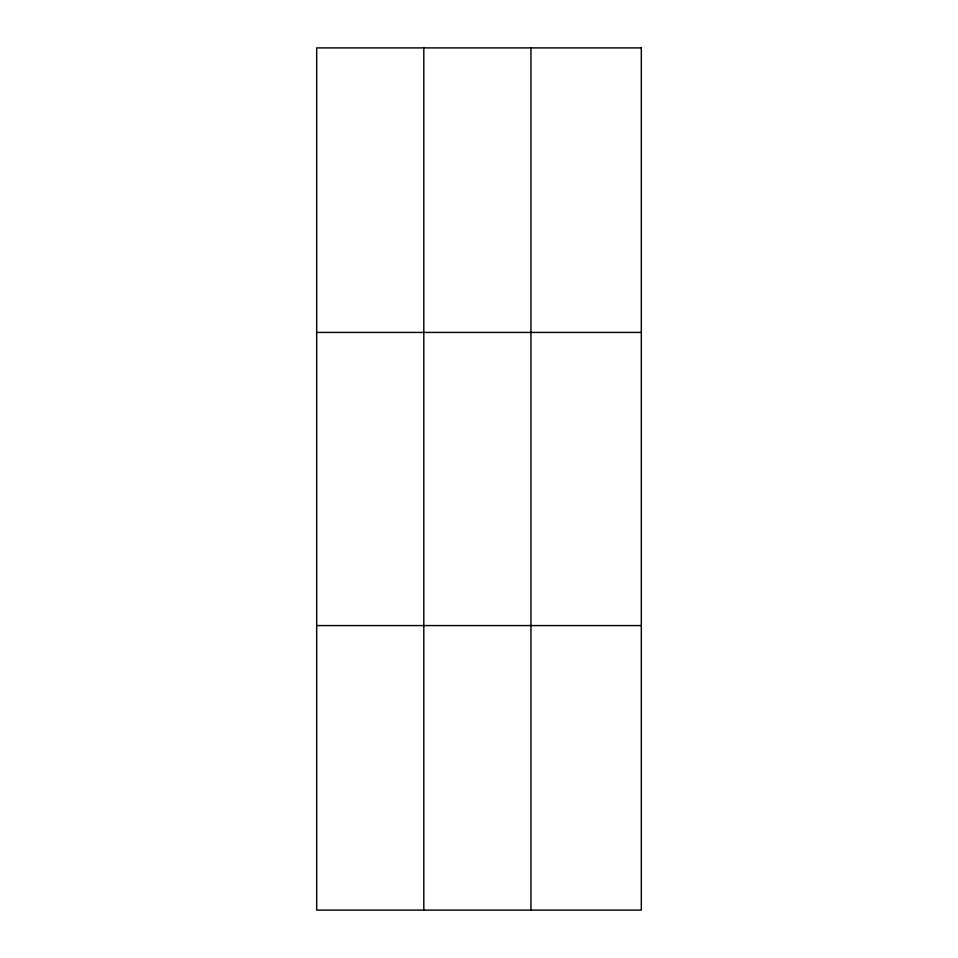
<?xml version="1.0" encoding="UTF-8"?>
<svg xmlns="http://www.w3.org/2000/svg" width="958" height="958" viewBox="0 0 958 958"><rect width="100%" height="100%" fill="white"/><g stroke="black" fill="none" stroke-linecap="round" stroke-linejoin="round"><path stroke-width="1.44" d="M423.807 910.1L423.807 47.9M530.948 910.1L530.948 47.9M316.679 332.426L641.321 332.426M316.679 625.574L641.321 625.574M641.321 47.9L641.321 910.1L316.679 910.1L316.679 47.9L641.321 47.9"/></g></svg>
